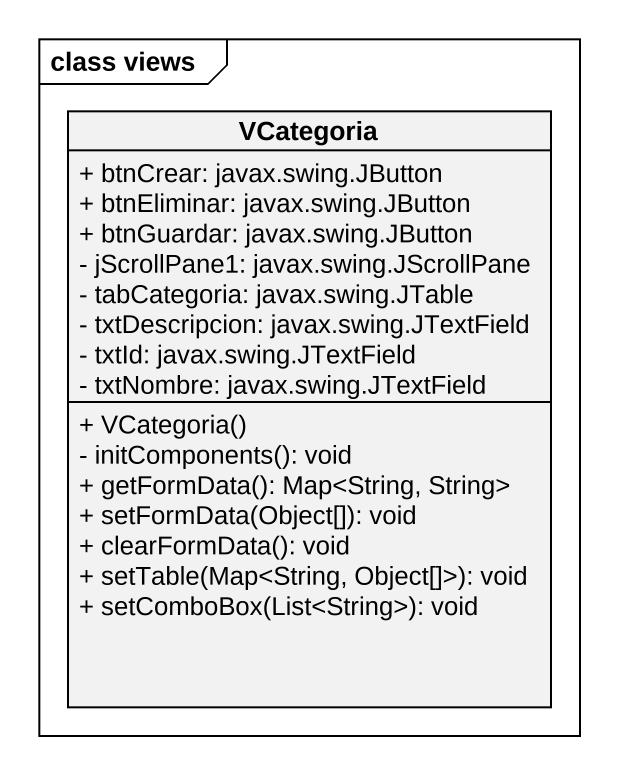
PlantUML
@startuml
mainframe class views
hide circle
hide empty members
skinparam classAttributeIconSize 0
class VCategoria {
  + btnCrear: javax.swing.JButton
  + btnEliminar: javax.swing.JButton
  + btnGuardar: javax.swing.JButton
  - jScrollPane1: javax.swing.JScrollPane
  - tabCategoria: javax.swing.JTable
  - txtDescripcion: javax.swing.JTextField
  - txtId: javax.swing.JTextField
  - txtNombre: javax.swing.JTextField
  + VCategoria()
  - initComponents(): void
  + getFormData(): Map<String, String>
  + setFormData(Object[]): void
  + clearFormData(): void
  + setTable(Map<String, Object[]>): void
  + setComboBox(List<String>): void
}
@enduml
